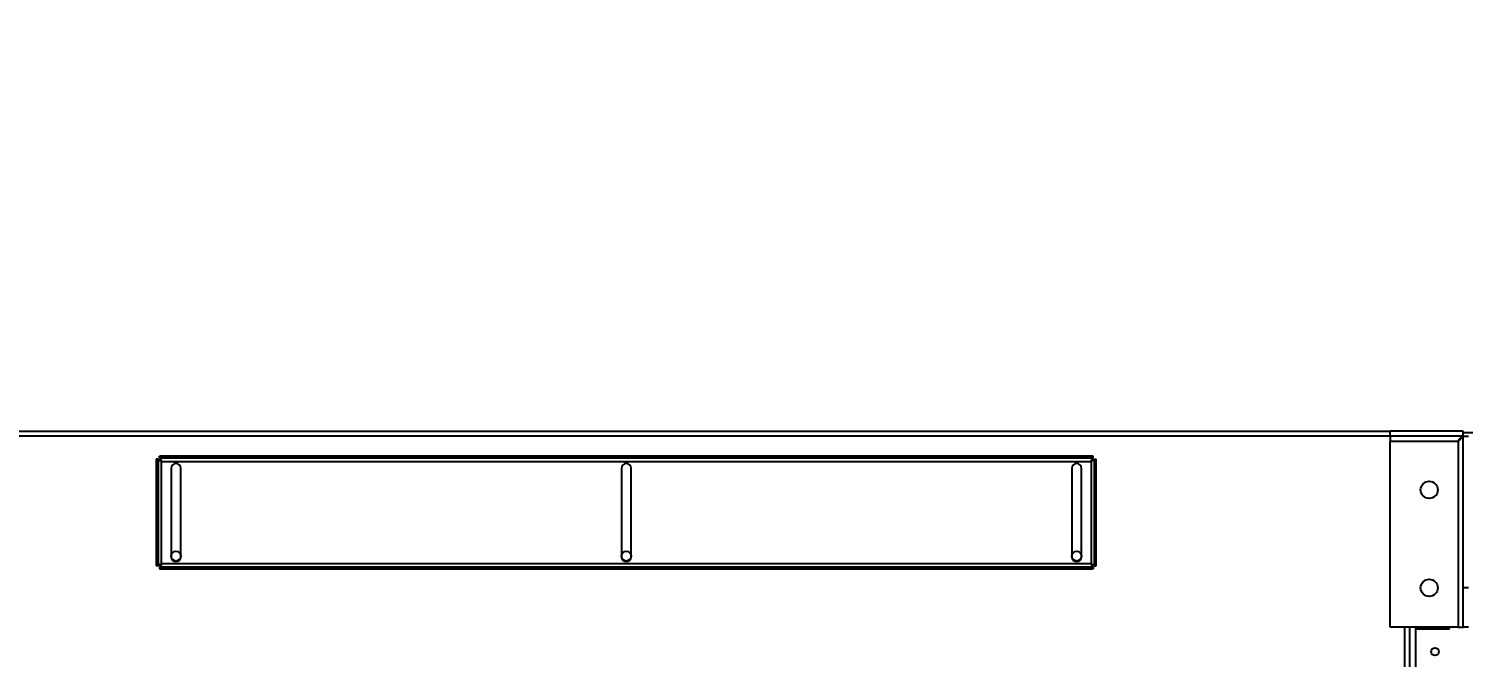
# Model space of a CAD drawing. Header units: inches. Extents: x 908 to 1218, y 494 to 690.
# Drawn here: x 1044.84 to 1081.47, y 576.11 to 592.15 of the extents above; entities that cross this region are included whole.
import ezdxf
from ezdxf import colors
from ezdxf.entities.mleader import LeaderData, LeaderLine
from ezdxf.math import Vec2, Vec3

# ---------------------------------------------------------------- set-up
doc = ezdxf.new("R2010")
doc.units = ezdxf.units.IN
doc.header["$MEASUREMENT"] = 0
doc.linetypes.add('PHANTOM', pattern=[0.5, 0.25, -0.05, 0.05, -0.05, 0.05, -0.05])
doc.layers.add('Hingeable', color=7, linetype='PHANTOM')

msp = doc.modelspace()

# ---------------------------------------------------------------- linework, layer by layer
at = {"linetype": 'Continuous', "lineweight": 25}
for p, q in [((960.5984, 581.8793), (1079.5984, 581.8793)), ((1079.5984, 581.7463), (960.5984, 581.7463)), ((1079.5984, 581.7493), (1079.5984, 581.8793)), ((1081.4614, 581.8793), (1079.5984, 581.8793)), ((1081.4614, 581.7493), (1079.5984, 581.7493)), ((1079.5984, 581.7493), (1079.5984, 581.6153)), ((1081.4308, 581.7092), (1081.3973, 581.7092)), ((1081.4614, 581.7493), (1081.4614, 581.8793)), ((1081.4614, 581.8422), (1089.4114, 581.8422)), ((1081.5984, 581.7422), (1081.4684, 581.7422)), ((1081.4684, 577.8793), (1081.4684, 581.7422)), ((1081.3344, 581.6153), (1079.5984, 581.6153)), ((1079.5984, 576.8793), (1079.5984, 581.6153)), ((1081.3344, 581.6153), (1081.3344, 576.8793)), ((1048.0984, 581.1601), (1048.0984, 578.4408)), ((1048.1484, 581.1601), (1048.0984, 581.1601)), ((1048.1484, 581.1601), (1048.1484, 578.4408)), ((1048.1763, 581.188), (1048.1763, 581.238)), ((1072.0206, 581.238), (1048.1763, 581.238)), ((1072.0206, 581.188), (1048.1763, 581.188)), ((1048.2314, 581.105), (1071.9654, 581.105)), ((1048.2314, 578.496), (1048.2314, 581.105)), ((1071.9654, 581.105), (1071.9654, 578.496)), ((1072.0206, 581.188), (1072.0206, 581.238)), ((1072.0484, 581.1601), (1072.0984, 581.1601)), ((1072.0484, 578.4408), (1072.0484, 581.1601)), ((1072.0984, 578.4408), (1072.0984, 581.1601)), ((1048.4734, 580.9255), (1048.4734, 578.6755)), ((1048.7234, 578.6755), (1048.7234, 580.9255)), ((1059.9734, 580.9255), (1059.9734, 578.6755)), ((1060.2234, 578.6755), (1060.2234, 580.9255)), ((1071.4734, 580.9255), (1071.4734, 578.6755)), ((1071.7234, 578.6755), (1071.7234, 580.9255)), ((1048.1484, 578.4408), (1048.0984, 578.4408)), ((1048.1763, 578.413), (1048.1763, 578.363)), ((1048.1763, 578.413), (1072.0206, 578.413)), ((1071.9654, 578.496), (1048.2314, 578.496)), ((1072.0206, 578.413), (1072.0206, 578.363)), ((1072.0484, 578.4408), (1072.0984, 578.4408)), ((1048.1763, 578.363), (1072.0206, 578.363)), ((1081.5984, 577.8793), (1081.4684, 577.8793)), ((1081.4684, 576.8793), (1081.4684, 577.8793)), ((1081.3344, 576.8793), (1079.5984, 576.8793)), ((1079.9654, 576.8793), (1079.9654, 543.4353)), ((1080.0984, 576.8793), (1080.0984, 543.4353)), ((1080.2444, 576.8793), (1080.2444, 576.8342)), ((1080.2444, 576.8342), (1080.2444, 543.4353)), ((1080.2444, 576.8342), (1081.1194, 576.8342)), ((1081.0984, 576.8793), (1081.0984, 576.8342)), ((1081.1194, 576.8342), (1081.1194, 576.8793)), ((1081.3344, 576.8793), (1081.4684, 576.8793)), ((1081.5984, 576.8793), (1081.4684, 576.8793))]:
    msp.add_line(p, q, dxfattribs=at)
for centre, radius in [((1080.5984, 580.3793), 0.2188), ((1048.5984, 578.6882), 0.125), ((1060.0984, 578.6882), 0.125), ((1071.5984, 578.6882), 0.125), ((1080.5984, 577.8793), 0.2188), ((1080.7444, 576.2507), 0.0995)]:
    msp.add_circle(centre, radius, dxfattribs=at)
for centre, start, end in [((1048.5984, 580.9255), 0, 180), ((1060.0984, 580.9255), 0, 180), ((1071.5984, 580.9255), 0, 180), ((1048.5984, 578.6755), 180, 0), ((1060.0984, 578.6755), 180, 0), ((1071.5984, 578.6755), 180, 0)]:
    msp.add_arc(centre, 0.125, start, end, dxfattribs=at)
for points, knots in [([(1081.3344, 581.6153), (1081.345, 581.6328), (1081.3662, 581.668), (1081.3979, 581.7123), (1081.4296, 581.7432), (1081.4508, 581.7473), (1081.4614, 581.7493)], [0, 0, 0, 0, 0.2499997, 0.4999982, 0.7500043, 1, 1, 1, 1]), ([(1081.4684, 581.7422), (1081.4674, 581.7412), (1081.4652, 581.7391), (1081.4492, 581.7259), (1081.4229, 581.7025), (1081.3842, 581.6639), (1081.3517, 581.6322), (1081.3344, 581.6153)], [0, 0, 0, 0, 0.1511523, 0.3020004, 0.4605084, 0.711982, 1, 1, 1, 1]), ([(1048.2314, 581.105), (1048.2213, 581.1093), (1048.201, 581.1178), (1048.1746, 581.1307), (1048.1559, 581.1436), (1048.149, 581.1534), (1048.1485, 581.1589), (1048.1484, 581.1601)], [0, 0, 0, 0, 0.23320412, 0.4664972, 0.69976316, 0.93304216, 1, 1, 1, 1]), ([(1048.1763, 581.188), (1048.1806, 581.1869), (1048.1892, 581.1847), (1048.202, 581.1679), (1048.2149, 581.1436), (1048.2247, 581.1208), (1048.2302, 581.1079), (1048.2314, 581.105)], [0, 0, 0, 0, 0.2332227, 0.4664888, 0.6997676, 0.9330417, 1, 1, 1, 1]), ([(1071.9654, 581.105), (1071.9697, 581.1151), (1071.9783, 581.1354), (1071.9912, 581.1618), (1072.004, 581.1805), (1072.0139, 581.1874), (1072.0194, 581.1879), (1072.0206, 581.188)], [0, 0, 0, 0, 0.2332176, 0.4664862, 0.6997632, 0.9330417, 1, 1, 1, 1]), ([(1072.0484, 581.1601), (1072.0474, 581.1558), (1072.0452, 581.1473), (1072.0284, 581.1344), (1072.004, 581.1215), (1071.9813, 581.1117), (1071.9683, 581.1062), (1071.9654, 581.105)], [0, 0, 0, 0, 0.2332229, 0.4664916, 0.6997641, 0.9330449, 1, 1, 1, 1]), ([(1048.1484, 578.4408), (1048.1495, 578.4451), (1048.1517, 578.4537), (1048.1685, 578.4665), (1048.1929, 578.4794), (1048.2156, 578.4892), (1048.2285, 578.4947), (1048.2314, 578.496)], [0, 0, 0, 0, 0.2332183, 0.4664938, 0.6997772, 0.933042, 1, 1, 1, 1]), ([(1048.2314, 578.496), (1048.2272, 578.4858), (1048.2186, 578.4656), (1048.2057, 578.4392), (1048.1928, 578.4204), (1048.183, 578.4135), (1048.1775, 578.4131), (1048.1763, 578.413)], [0, 0, 0, 0, 0.2332232, 0.4664909, 0.6997687, 0.9330419, 1, 1, 1, 1]), ([(1072.0206, 578.413), (1072.0163, 578.414), (1072.0077, 578.4162), (1071.9949, 578.433), (1071.982, 578.4574), (1071.9722, 578.4801), (1071.9667, 578.4931), (1071.9654, 578.496)], [0, 0, 0, 0, 0.2332229, 0.4664903, 0.6997614, 0.9330409, 1, 1, 1, 1]), ([(1071.9654, 578.496), (1071.9756, 578.4917), (1071.9959, 578.4831), (1072.0223, 578.4702), (1072.041, 578.4574), (1072.0479, 578.4475), (1072.0483, 578.442), (1072.0484, 578.4408)], [0, 0, 0, 0, 0.233225, 0.4664945, 0.6997631, 0.9330447, 1, 1, 1, 1])]:
    msp.add_open_spline(points, degree=3, knots=knots, dxfattribs=at)

# ---------------------------------------------------------------- leaders
at = {"layer": 'Hingeable', "linetype": 'PHANTOM', "ltscale": 10}
ml = msp.add_multileader_mtext('Standard', dxfattribs=at)
ml.set_content('Hingeable, Lift Off\\PFan Assembly "Typical"', color=256)
ml.set_leader_properties()
ml.build(insert=Vec2(0, 0))
ml.multileader.update_dxf_attribs({"text_right_attachment_type": 6, "dogleg_length": 2, "arrow_head_size": 1.5})
ctx = ml.context
ctx.base_point, ctx.char_height, ctx.arrow_head_size, ctx.landing_gap_size, ctx.plane_origin = Vec3(1082.8698, 595.7354), 2, 1.5, 0.5, Vec3(1071.8117, 600.3741)
ctx.right_attachment = 6
notes = []
notes.append((ctx, [(0, (1, 1, 0), (1080.8698, 595.7354), (1, 0), 2, [(0, [(1071.8117, 600.3741)], 0, [])])]))
ctx.mtext.insert, ctx.mtext.flow_direction = Vec3(1083.3698, 597.0688), 5
for ctx, leaders in notes:
    for number, flags, end, landing, length, lines in leaders:
        leader = LeaderData()
        leader.index, (leader.has_last_leader_line, leader.has_dogleg_vector, leader.attachment_direction) = number, flags
        leader.last_leader_point, leader.dogleg_vector, leader.dogleg_length = Vec3(end), Vec3(landing), length
        for number, points, colour, breaks in lines:
            line = LeaderLine()
            line.index, line.vertices, line.color, line.breaks = number, Vec3.list(points), colors.encode_raw_color(colour), breaks
            leader.lines.append(line)
        ctx.leaders.append(leader)

doc.saveas('drawing.dxf')
